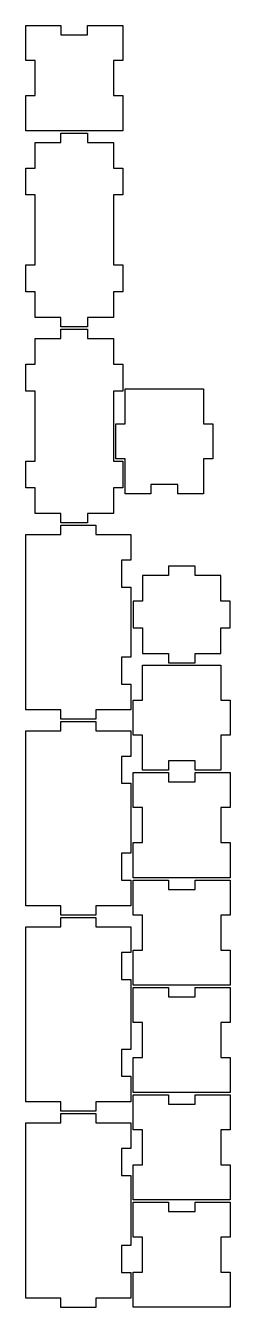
# Model space of a CAD drawing. Header units: metres. Extents: x 1 to 88, y 1 to 550.
import ezdxf

# ---------------------------------------------------------------- set-up
doc = ezdxf.new("R2010")
doc.units = ezdxf.units.M

msp = doc.modelspace()

# ---------------------------------------------------------------- linework, layer by layer
for points in [[(42, 504.61), (0.5, 504.61), (0.5, 519.61), (4.5, 519.61), (4.5, 534.61), (0.5, 534.61), (0.5, 549.61), (15.5, 549.61), (15.5, 545.61), (27, 545.61), (27, 549.61), (42, 549.61), (42, 534.61), (38, 534.61), (38, 519.61), (42, 519.61)], [(38, 477.08), (38, 447.08), (42, 447.08), (42, 435.58), (38, 435.58), (38, 424.58), (27, 424.58), (27, 420.58), (15.5, 420.58), (15.5, 424.58), (4.5, 424.58), (4.5, 435.58), (0.5, 435.58), (0.5, 447.08), (4.5, 447.08), (4.5, 477.08), (0.5, 477.08), (0.5, 488.58), (4.5, 488.58), (4.5, 499.58), (15.5, 499.58), (15.5, 503.58), (27, 503.58), (27, 499.58), (38, 499.58), (38, 488.58), (42, 488.58), (42, 477.08)], [(38, 393.06), (38, 363.06), (42, 363.06), (42, 351.56), (38, 351.56), (38, 340.56), (27, 340.56), (27, 336.56), (15.5, 336.56), (15.5, 340.56), (4.5, 340.56), (4.5, 351.56), (0.5, 351.56), (0.5, 363.06), (4.5, 363.06), (4.5, 393.06), (0.5, 393.06), (0.5, 404.56), (4.5, 404.56), (4.5, 415.56), (15.5, 415.56), (15.5, 419.56), (27, 419.56), (27, 415.56), (38, 415.56), (38, 404.56), (42, 404.56), (42, 393.06)], [(43, 394.08), (76.5, 394.08), (76.5, 379.08), (80.5, 379.08), (80.5, 364.08), (76.5, 364.08), (76.5, 349.08), (65.5, 349.08), (65.5, 353.08), (54, 353.08), (54, 349.08), (43, 349.08), (43, 364.08), (39, 364.08), (39, 379.08), (43, 379.08)], [(0.5, 256.55), (0.5, 331.55), (15.5, 331.55), (15.5, 335.55), (30.5, 335.55), (30.5, 331.55), (45.5, 331.55), (45.5, 320.55), (41.5, 320.55), (41.5, 309.05), (45.5, 309.05), (45.5, 279.05), (41.5, 279.05), (41.5, 267.55), (45.5, 267.55), (45.5, 256.55), (30.5, 256.55), (30.5, 252.55), (15.5, 252.55), (15.5, 256.55)], [(61.5, 318.11), (61.5, 314.11), (50.5, 314.11), (50.5, 303.11), (46.5, 303.11), (46.5, 291.61), (50.5, 291.61), (50.5, 280.61), (61.5, 280.61), (61.5, 276.61), (73, 276.61), (73, 280.61), (84, 280.61), (84, 291.61), (88, 291.61), (88, 303.11), (84, 303.11), (84, 314.11), (73, 314.11), (73, 318.11)], [(50.5, 275.59), (84, 275.59), (84, 260.59), (88, 260.59), (88, 245.59), (84, 245.59), (84, 230.59), (73, 230.59), (73, 234.59), (61.5, 234.59), (61.5, 230.59), (50.5, 230.59), (50.5, 245.59), (46.5, 245.59), (46.5, 260.59), (50.5, 260.59)], [(0.5, 172.54), (0.5, 247.54), (15.5, 247.54), (15.5, 251.54), (30.5, 251.54), (30.5, 247.54), (45.5, 247.54), (45.5, 236.54), (41.5, 236.54), (41.5, 225.04), (45.5, 225.04), (45.5, 195.04), (41.5, 195.04), (41.5, 183.54), (45.5, 183.54), (45.5, 172.54), (30.5, 172.54), (30.5, 168.54), (15.5, 168.54), (15.5, 172.54)], [(88, 184.59), (46.5, 184.59), (46.5, 199.59), (50.5, 199.59), (50.5, 214.59), (46.5, 214.59), (46.5, 229.59), (61.5, 229.59), (61.5, 225.59), (73, 225.59), (73, 229.59), (88, 229.59), (88, 214.59), (84, 214.59), (84, 199.59), (88, 199.59)], [(88, 138.58), (46.5, 138.58), (46.5, 153.58), (50.5, 153.58), (50.5, 168.58), (46.5, 168.58), (46.5, 183.58), (61.5, 183.58), (61.5, 179.58), (73, 179.58), (73, 183.58), (88, 183.58), (88, 168.58), (84, 168.58), (84, 153.58), (88, 153.58)], [(0.5, 88.53), (0.5, 163.53), (15.5, 163.53), (15.5, 167.53), (30.5, 167.53), (30.5, 163.53), (45.5, 163.53), (45.5, 152.53), (41.5, 152.53), (41.5, 141.03), (45.5, 141.03), (45.5, 111.03), (41.5, 111.03), (41.5, 99.53), (45.5, 99.53), (45.5, 88.53), (30.5, 88.53), (30.5, 84.53), (15.5, 84.53), (15.5, 88.53)], [(88, 92.56), (46.5, 92.56), (46.5, 107.56), (50.5, 107.56), (50.5, 122.56), (46.5, 122.56), (46.5, 137.56), (61.5, 137.56), (61.5, 133.56), (73, 133.56), (73, 137.56), (88, 137.56), (88, 122.56), (84, 122.56), (84, 107.56), (88, 107.56)], [(88, 46.54), (46.5, 46.54), (46.5, 61.54), (50.5, 61.54), (50.5, 76.54), (46.5, 76.54), (46.5, 91.54), (61.5, 91.54), (61.5, 87.54), (73, 87.54), (73, 91.54), (88, 91.54), (88, 76.54), (84, 76.54), (84, 61.54), (88, 61.54)], [(0.5, 4.51), (0.5, 79.51), (15.5, 79.51), (15.5, 83.51), (30.5, 83.51), (30.5, 79.51), (45.5, 79.51), (45.5, 68.51), (41.5, 68.51), (41.5, 57.01), (45.5, 57.01), (45.5, 27.01), (41.5, 27.01), (41.5, 15.51), (45.5, 15.51), (45.5, 4.51), (30.5, 4.51), (30.5, 0.51), (15.5, 0.51), (15.5, 4.51)], [(88, 0.54), (46.5, 0.54), (46.5, 15.54), (50.5, 15.54), (50.5, 30.54), (46.5, 30.54), (46.5, 45.54), (61.5, 45.54), (61.5, 41.54), (73, 41.54), (73, 45.54), (88, 45.54), (88, 30.54), (84, 30.54), (84, 15.54), (88, 15.54)]]:
    msp.add_lwpolyline(points, close=True)

doc.saveas('drawing.dxf')
